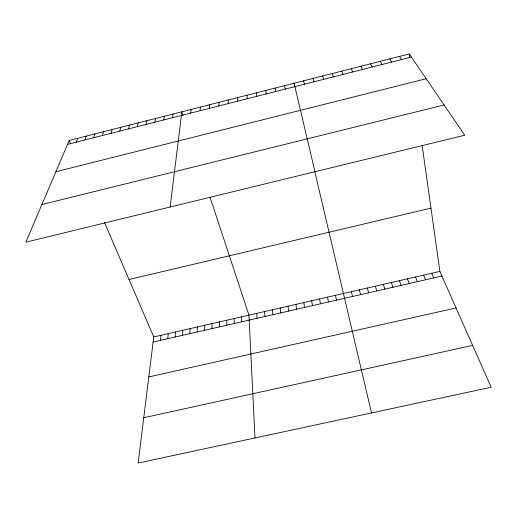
<?xml version="1.0" encoding="UTF-8"?>
<svg xmlns="http://www.w3.org/2000/svg" width="517" height="517" viewBox="0 0 517 517"><rect width="100%" height="100%" fill="white"/><g stroke="black" fill="none" stroke-linecap="round" stroke-linejoin="round"><path stroke-width="0.78" d="M219.402 326.893L219.434 321.904M218.898 105.94L218.943 102.36M211.989 328.586L212.086 323.584M204.583 330.279L204.751 325.264M209.495 108.331L209.637 104.725M197.197 331.966L197.423 326.944M189.817 333.652L190.114 328.618M200.111 110.709L200.357 107.084M182.456 335.333L182.818 330.285M175.101 337.013L175.534 331.959M190.747 113.087L191.096 109.442M167.76 338.693L168.258 333.62M160.432 340.367L161 335.287M170.145 207.02L181.855 111.795L183.05 115.414M104.389 222.232L153.749 336.948L138.149 463.051L491.15 387.239L439.883 271.406L422.163 145.561M172.536 117.714L173.079 114.024M163.682 119.963L164.328 116.254M154.854 122.206L155.591 118.471M146.04 124.442L146.873 120.694M137.244 126.678L138.175 122.904M128.468 128.907L129.489 125.114M119.705 131.131L120.823 127.318M110.968 133.354L112.176 129.515M102.243 135.57L103.549 131.712M93.532 137.78L94.934 133.903M84.846 139.984L86.339 136.087M76.173 142.188L77.763 138.272M69.2 140.45L25.85 242.176L464.744 135.228L409.264 53.949L69.2 140.45L70.7 143.939M67.52 144.385L411.383 57.057M55.868 171.734L426.189 78.746M41.877 204.57L444.084 104.964M129.037 279.51L430.978 208.138M153.749 336.948L439.883 271.406M153.116 342.041L441.938 276.052M148.799 376.932L456.059 307.951M143.752 417.736L472.635 345.408M399.544 56.418L401.56 59.552M389.857 58.88L391.75 62.04M380.182 61.342L381.966 64.528M370.534 63.798L372.208 67.003M360.905 66.247L362.469 69.478M351.295 68.69L352.749 71.947M431.76 273.267L433.737 277.926M341.705 71.133L343.049 74.409M423.656 275.128L425.549 279.794M415.558 276.983L417.381 281.662M332.14 73.563L333.375 76.865M407.48 278.831L409.225 283.523M399.421 280.679L401.082 285.384M322.595 75.993L323.72 79.321M391.369 282.521L392.959 287.245M210.051 197.248L248.948 315.144L254.997 437.957M383.336 284.363L384.842 289.093M313.069 78.416L314.084 81.764M375.316 286.198L376.751 290.948M367.309 288.034L368.666 292.79M303.563 80.833L304.474 84.206M359.315 289.863L360.601 294.632M351.34 291.691L352.549 296.474M314.969 171.728L294.076 83.243L294.961 86.998M314.821 171.722L371.497 412.934M335.43 295.33L336.483 300.144M284.615 85.654L285.313 89.073M327.5 297.152L328.476 301.973M319.577 298.962L320.482 303.802M311.673 300.771L312.507 305.625M275.173 88.058L275.761 91.503M303.783 302.581L304.539 307.441M409.264 53.949L409.807 57.833M295.905 304.384L296.59 309.256M265.751 90.449L266.236 93.92M288.047 306.187L288.654 311.072M280.195 307.983L280.731 312.882M256.348 92.84L256.723 96.336M272.362 309.78L272.827 314.691M264.542 311.57L264.93 316.494M246.964 95.231L247.236 98.741M256.736 313.354L257.052 318.291M237.607 97.61L237.768 101.145M241.549 316.837L241.723 321.794M234.162 318.53L234.272 323.5M228.262 99.988L228.327 103.549M226.789 320.217L226.827 325.199"/></g></svg>
